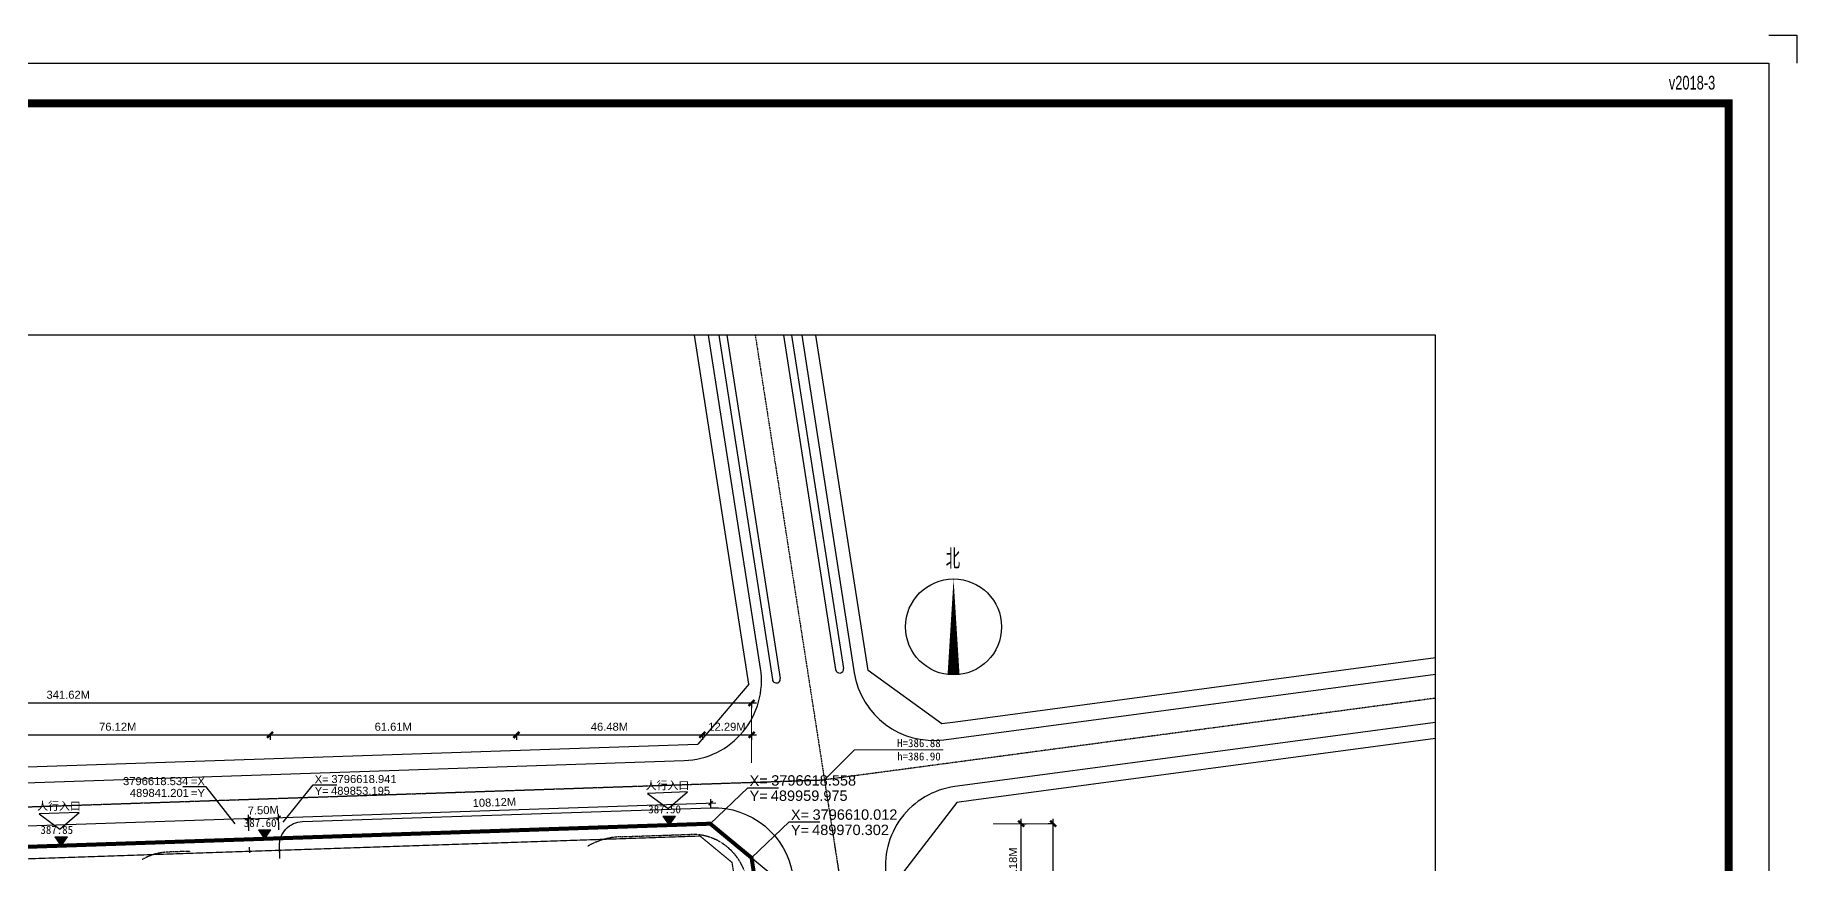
# Model space of a CAD drawing. Header units: millimetres. Extents: x 48598 to 491737630, y -729628 to 3796815806.
# Drawn here: x 489791242 to 490231573, y 3796608528 to 3796815806 of the extents above; entities that cross this region are included whole.
import ezdxf

# ---------------------------------------------------------------- set-up
doc = ezdxf.new("R2010")
doc.units = ezdxf.units.MM
doc.header["$LTSCALE"] = 0.4
for name, pattern in [('ACAD_ISO04W100', [30, 24, -3, 0, -3]), ('DASHDOT', [25.4, 12.7, -6.35, 0, -6.35]), ('HIDDEN2', [4.7625, 3.175, -1.5875]), ('Red Line$0$ACAD_ISO02W100', [15, 12, -3]), ('VERDECKT', [9.525, 6.35, -3.175]), ('VERDECKTPUNKT', [2.38125, 0.79375, -1.5875])]:
    doc.linetypes.add(name, pattern=pattern)
doc.layers.get('0').update_dxf_attribs({"color": 251})
for name, color, linetype, lineweight in [('Aa_BEM', 7, 'Continuous', 0), ('Ae_MO', 5, 'Continuous', 0), ('Red Line$0$Ab_XRE', 7, 'Continuous', 0)]:
    doc.layers.add(name, color=color, linetype=linetype, lineweight=lineweight)
for name, color, linetype in [('Aa_TXT-CHN', 7, 'Continuous'), ('Ac_FFL+invisiblecon', 153, 'VERDECKT'), ('Ac_FFL+Road', 9, 'Continuous'), ('Ac_MAS+fireground', 31, 'Continuous'), ('Ac_SCE-UES', 1, 'VERDECKTPUNKT'), ('DIM_SYMB', 3, 'Continuous'), ('PUB_TEXT', 7, 'Continuous'), ('PUB_TITLE', 7, 'Continuous'), ('RD-侧石线', 7, 'Continuous'), ('RD-红线', 7, 'Continuous'), ('Red Line$0$Aa_TXT-CHN', 9, 'Continuous'), ('Red Line$0$RD-红线', 7, 'Continuous'), ('Red Line$0$RD-绿线', 3, 'Continuous'), ('Red Line$0$YD-建筑控制线', 5, 'Red Line$0$ACAD_ISO02W100'), ('建筑-图框', 3, 'Continuous'), ('道路中心线', 1, 'DASHDOT'), ('道路用地红线', 1, 'Continuous')]:
    doc.layers.add(name, color=color, linetype=linetype)
doc.styles.add('_TCH_DIM', font='SIMPLEX', dxfattribs={"bigfont": 'GBCBIG'})
doc.styles.add('Arial', font='arial.ttf')
doc.styles.add('Arial 2.0 CHN', font='', dxfattribs={"height": 2})
doc.styles.add('HZ', font='aaa等高度-单线.shx', dxfattribs={"width": 0.7, "bigfont": 'aaa-hztxt.shx'})
doc.styles.add('Red Line$0$Arial 2.0 CHN', font='', dxfattribs={"height": 2})
doc.styles.get('Arial 2.0 CHN').set_extended_font_data('宋体')
doc.styles.get('Red Line$0$Arial 2.0 CHN').set_extended_font_data('宋体')
doc.dimstyles.new('Copy of DIM_CHINA_Height_must_be_current_aec', dxfattribs={"dimscale": 0, "dimtxt": 2, "dimasz": 1.5, "dimexe": 1.25, "dimexo": 0, "dimgap": 1, "dimtad": 1, "dimrnd": 0.01, "dimzin": 1, "dimdsep": 46, "dimlunit": 6, "dimtxsty": 'Arial', "dimblk": 'ARCHTICK', "dimcen": 2.5, "dimdle": 1.25, "dimadec": 0, "dimazin": 0, "dimtfac": 1, "dimtix": 1, "dimtmove": 2, "dimatfit": 3, "dimfxl": 2, "dimfxlon": 1, "dimtolj": 1, "dimtzin": 0, "dimarcsym": 0})
doc.dimstyles.new('DIM_CHINA_Height_must_be_current_IN_METERS', dxfattribs={"dimscale": 0, "dimtxt": 2, "dimasz": 1, "dimexe": 1, "dimexo": 0, "dimgap": 1, "dimtad": 1, "dimlfac": 0.001, "dimrnd": 0.01, "dimzin": 1, "dimdsep": 46, "dimtxsty": 'Arial', "dimblk": 'ARCHTICK', "dimcen": 2.5, "dimdle": 1.25, "dimadec": 0, "dimazin": 0, "dimtfac": 1, "dimtix": 1, "dimtmove": 2, "dimatfit": 3, "dimfxl": 3, "dimfxlon": 1, "dimtolj": 1, "dimtzin": 0, "dimarcsym": 0})

# ---------------------------------------------------------------- blocks, each defined once
blk = doc.blocks.new('p_e')
at = {"layer": 'Ac_FFL+Road', "color": 62}
blk.add_lwpolyline([(-2820, -5686), (-4946, 4086), (25, 51)], close=True, dxfattribs=at)
blk = doc.blocks.new('*U45')
for p, q in [((0, 0), (7.19, 9.27)), ((7.19, 9.27), (13.07, 9.27))]:
    blk.add_line(p, q)
at = {"style": 'Arial'}
for s, p in [('X=', (7.54, 9.62)), ('Y=', (7.54, 6.69))]:
    blk.add_text(s, height=2, dxfattribs=at).set_placement(p)
for tag, p in [('Y-COORDINATE_FORMEL', (11.7, 9.67)), ('X-COORDINATE_FORMEL', (11.62, 6.74))]:
    blk.add_attdef(tag, p, '', height=2, dxfattribs=at)
blk = doc.blocks.new('*U46')
for p, q in [((0, 0), (7.56, 9.38)), ((7.56, 9.38), (13.44, 9.38))]:
    blk.add_line(p, q)
at = {"style": 'Arial'}
for s, p in [('X=', (7.91, 9.74)), ('Y=', (7.91, 6.81))]:
    blk.add_text(s, height=2, dxfattribs=at).set_placement(p)
for tag, p in [('X-COORDINATE_FORMEL', (11.99, 6.85)), ('Y-COORDINATE_FORMEL', (12.07, 9.79))]:
    blk.add_attdef(tag, p, '', height=2, dxfattribs=at)
blk = doc.blocks.new('Coordinates_Tag_cn_METERS')
for p, q in [((0, 0), (7.22, 6.92)), ((7.22, 6.92), (13.1, 6.92))]:
    blk.add_line(p, q)
at = {"style": 'Arial'}
for s, p in [('X=', (7.57, 7.28)), ('Y=', (7.57, 4.35))]:
    blk.add_text(s, height=2, dxfattribs=at).set_placement(p)
for tag, p in [('Y-COORDINATE_FORMEL', (11.73, 7.33)), ('X-COORDINATE_FORMEL', (11.65, 4.39))]:
    blk.add_attdef(tag, p, '', height=2, dxfattribs=at)
blk = doc.blocks.new('_ArchTick')
at = {"color": 0, "linetype": 'ByBlock', "const_width": 0.4}
blk.add_lwpolyline([(-0.5, -0.5), (0.5, 0.5)], dxfattribs=at)
blk = doc.blocks.new('*D297')
at = {"layer": 'Aa_BEM', "color": 0, "lineweight": -2, "transparency": 16777216}
for p, q in [((489844561, 3796619782), (489843561, 3796619748)), ((489844662, 3796616784), (489844527, 3796620782)), ((489844561, 3796619782), (489852057, 3796620036)), ((489852158, 3796617038), (489852023, 3796621036)), ((489852057, 3796620036), (489853056, 3796620070))]:
    blk.add_line(p, q, dxfattribs=at)
at = {"layer": 'Aa_BEM', "color": 0, "lineweight": -2, "transparency": 16777216, "xscale": 1000, "yscale": 1000, "zscale": 1000}
for p, rotation in [((489844561, 3796619782), 1.940261765033888), ((489852057, 3796620036), 181.9402617650339)]:
    blk.add_blockref('_ArchTick', p, dxfattribs=dict(at, rotation=rotation))
at = {"layer": 'Aa_BEM', "color": 0, "transparency": 16777216, "insert": (489848240, 3796621929), "char_height": 2000, "attachment_point": 5, "rotation": 1.94026, "style": 'Arial'}
blk.add_mtext('\\A1;7.50M', dxfattribs=at)
blk = doc.blocks.new('*D300')
at = {"layer": 'Aa_BEM', "color": 0, "lineweight": -2, "transparency": 16777216}
for p, q in [((489960154, 3796622566), (489960082, 3796624699)), ((489850807, 3796619994), (489961365, 3796623742)), ((489852158, 3796617038), (489852023, 3796621036))]:
    blk.add_line(p, q, dxfattribs=at)
at = {"layer": 'Aa_BEM', "color": 0, "lineweight": -2, "transparency": 16777216, "xscale": 1000, "yscale": 1000, "zscale": 1000}
for p, rotation in [((489960115, 3796623699), 1.941459753936111), ((489852056, 3796620036), 181.9414597539361)]:
    blk.add_blockref('_ArchTick', p, dxfattribs=dict(at, rotation=rotation))
at = {"layer": 'Aa_BEM', "color": 0, "transparency": 16777216, "insert": (489906017, 3796623888), "char_height": 2000, "attachment_point": 5, "rotation": 1.94146, "style": 'Arial'}
blk.add_mtext('\\A1;108.12M', dxfattribs=at)
blk = doc.blocks.new('*D303')
at = {"layer": 'Aa_BEM', "color": 0, "lineweight": -2, "transparency": 16777216}
for p, q in [((489845810, 3796619825), (489712516, 3796615306)), ((489844599, 3796618649), (489844527, 3796620782)), ((489713804, 3796614216), (489713731, 3796616348))]:
    blk.add_line(p, q, dxfattribs=at)
at = {"layer": 'Aa_BEM', "color": 0, "lineweight": -2, "transparency": 16777216, "xscale": 1000, "yscale": 1000, "zscale": 1000}
for p, rotation in [((489844561, 3796619782), 1.941459753936128), ((489713765, 3796615349), 181.9414597539361)]:
    blk.add_blockref('_ArchTick', p, dxfattribs=dict(at, rotation=rotation))
at = {"layer": 'Aa_BEM', "color": 0, "transparency": 16777216, "insert": (489779094, 3796619586), "char_height": 2000, "attachment_point": 5, "rotation": 1.94146, "style": 'Arial'}
blk.add_mtext('\\A1;130.87M', dxfattribs=at)
blk = doc.blocks.new('rdredline')
at = {"layer": 'RD-红线', "linetype": 'ByBlock'}
for p, q in [((0, 0), (331.54, 11.24)), ((331.54, 11.24), (348.84, -3.08)), ((0, 0), (-11.79, -15.16)), ((378.87, -196.26), (348.84, -3.08)), ((-11.79, -15.16), (27.66, -195.63)), ((27.66, -195.63), (52.09, -215.29)), ((362.57, -215.29), (378.87, -196.26)), ((52.09, -215.29), (362.57, -215.29))]:
    blk.add_line(p, q, dxfattribs=at)
blk = doc.blocks.new('hm')
at = {"layer": 'Ae_MO'}
h = blk.add_hatch(color=256, dxfattribs=at)
h.dxf.hatch_style = 1
h.paths.add_polyline_path([(1568, 0), (-1568, 0), (0, -2200)])
for points in [[(-1568, 0), (1568, 0)], [(0, -2200), (-1568, 0)], [(0, -2200), (1568, 0)]]:
    blk.add_lwpolyline(points, dxfattribs=at)
blk = doc.blocks.new('*D19')
at = {"layer": 'Aa_BEM', "linetype": 'Continuous', "lineweight": -2, "transparency": 16777216}
for p, q in [((489627435, 3796648779), (489971552, 3796648779)), ((489628685, 3796648781), (489628685, 3796647529)), ((489970302, 3796648781), (489970302, 3796647529))]:
    blk.add_line(p, q, dxfattribs=at)
at = {"layer": 'Aa_BEM', "linetype": 'Continuous', "lineweight": -2, "transparency": 16777216, "xscale": 1500, "yscale": 1500, "zscale": 1500, "rotation": 180}
blk.add_blockref('_ArchTick', (489628685, 3796648779), dxfattribs=at)
at = {"layer": 'Aa_BEM', "linetype": 'Continuous', "lineweight": -2, "transparency": 16777216, "xscale": 1500, "yscale": 1500, "zscale": 1500}
blk.add_blockref('_ArchTick', (489970302, 3796648779), dxfattribs=at)
at = {"layer": 'Aa_BEM', "linetype": 'Continuous', "lineweight": 0, "transparency": 16777216, "insert": (489799493, 3796650801), "char_height": 2000, "attachment_point": 5, "style": 'Arial'}
blk.add_mtext('\\A1;\\A1;341.62M', dxfattribs=at)
blk = doc.blocks.new('*D23')
at = {"layer": 'Aa_BEM', "linetype": 'Continuous', "lineweight": -2, "transparency": 16777216}
for p, q in [((489772558, 3796640780), (489851178, 3796640780)), ((489773808, 3796640782), (489773808, 3796639530)), ((489849928, 3796640782), (489849928, 3796639530))]:
    blk.add_line(p, q, dxfattribs=at)
at = {"layer": 'Aa_BEM', "linetype": 'Continuous', "lineweight": -2, "transparency": 16777216, "xscale": 1500, "yscale": 1500, "zscale": 1500, "rotation": 180}
blk.add_blockref('_ArchTick', (489773808, 3796640780), dxfattribs=at)
at = {"layer": 'Aa_BEM', "linetype": 'Continuous', "lineweight": -2, "transparency": 16777216, "xscale": 1500, "yscale": 1500, "zscale": 1500}
blk.add_blockref('_ArchTick', (489849928, 3796640780), dxfattribs=at)
at = {"layer": 'Aa_BEM', "linetype": 'Continuous', "lineweight": 0, "transparency": 16777216, "insert": (489811868, 3796642801), "char_height": 2000, "attachment_point": 5, "style": 'Arial'}
blk.add_mtext('\\A1;\\A1;76.12M', dxfattribs=at)
blk = doc.blocks.new('*D24')
at = {"layer": 'Aa_BEM', "linetype": 'Continuous', "lineweight": -2, "transparency": 16777216}
for p, q in [((489848678, 3796640780), (489912783, 3796640780)), ((489849928, 3796640782), (489849928, 3796639530)), ((489911533, 3796640782), (489911533, 3796639530))]:
    blk.add_line(p, q, dxfattribs=at)
at = {"layer": 'Aa_BEM', "linetype": 'Continuous', "lineweight": -2, "transparency": 16777216, "xscale": 1500, "yscale": 1500, "zscale": 1500, "rotation": 180}
blk.add_blockref('_ArchTick', (489849928, 3796640780), dxfattribs=at)
at = {"layer": 'Aa_BEM', "linetype": 'Continuous', "lineweight": -2, "transparency": 16777216, "xscale": 1500, "yscale": 1500, "zscale": 1500}
blk.add_blockref('_ArchTick', (489911533, 3796640780), dxfattribs=at)
at = {"layer": 'Aa_BEM', "linetype": 'Continuous', "lineweight": 0, "transparency": 16777216, "insert": (489880731, 3796642801), "char_height": 2000, "attachment_point": 5, "style": 'Arial'}
blk.add_mtext('\\A1;\\A1;61.61M', dxfattribs=at)
blk = doc.blocks.new('*D25')
at = {"layer": 'Aa_BEM', "linetype": 'Continuous', "lineweight": -2, "transparency": 16777216}
for p, q in [((489910283, 3796640780), (489959266, 3796640780)), ((489911533, 3796640782), (489911533, 3796639530)), ((489958016, 3796640782), (489958016, 3796639530))]:
    blk.add_line(p, q, dxfattribs=at)
at = {"layer": 'Aa_BEM', "linetype": 'Continuous', "lineweight": -2, "transparency": 16777216, "xscale": 1500, "yscale": 1500, "zscale": 1500, "rotation": 180}
blk.add_blockref('_ArchTick', (489911533, 3796640780), dxfattribs=at)
at = {"layer": 'Aa_BEM', "linetype": 'Continuous', "lineweight": -2, "transparency": 16777216, "xscale": 1500, "yscale": 1500, "zscale": 1500}
blk.add_blockref('_ArchTick', (489958016, 3796640780), dxfattribs=at)
at = {"layer": 'Aa_BEM', "linetype": 'Continuous', "lineweight": 0, "transparency": 16777216, "insert": (489934775, 3796642801), "char_height": 2000, "attachment_point": 5, "style": 'Arial'}
blk.add_mtext('\\A1;\\A1;46.48M', dxfattribs=at)
blk = doc.blocks.new('*D26')
at = {"layer": 'Aa_BEM', "linetype": 'Continuous', "lineweight": -2, "transparency": 16777216}
for p, q in [((489956766, 3796640780), (489971552, 3796640780)), ((489958016, 3796640782), (489958016, 3796639530)), ((489970302, 3796640782), (489970302, 3796639530))]:
    blk.add_line(p, q, dxfattribs=at)
at = {"layer": 'Aa_BEM', "linetype": 'Continuous', "lineweight": -2, "transparency": 16777216, "xscale": 1500, "yscale": 1500, "zscale": 1500, "rotation": 180}
blk.add_blockref('_ArchTick', (489958016, 3796640780), dxfattribs=at)
at = {"layer": 'Aa_BEM', "linetype": 'Continuous', "lineweight": -2, "transparency": 16777216, "xscale": 1500, "yscale": 1500, "zscale": 1500}
blk.add_blockref('_ArchTick', (489970302, 3796640780), dxfattribs=at)
at = {"layer": 'Aa_BEM', "linetype": 'Continuous', "lineweight": 0, "transparency": 16777216, "insert": (489964159, 3796642801), "char_height": 2000, "attachment_point": 5, "style": 'Arial'}
blk.add_mtext('\\A1;\\A1;12.29M', dxfattribs=at)
blk = doc.blocks.new('*D27')
at = {"layer": 'Aa_BEM', "linetype": 'Continuous', "lineweight": -2, "transparency": 16777216}
for p, q in [((490045692, 3796390779), (490045692, 3796619808)), ((490045693, 3796618558), (490044442, 3796618558)), ((490045693, 3796392029), (490044442, 3796392029))]:
    blk.add_line(p, q, dxfattribs=at)
at = {"layer": 'Aa_BEM', "linetype": 'Continuous', "lineweight": -2, "transparency": 16777216, "xscale": 1500, "yscale": 1500, "zscale": 1500}
for p, rotation in [((490045692, 3796618558), 90), ((490045692, 3796392029), 270)]:
    blk.add_blockref('_ArchTick', p, dxfattribs=dict(at, rotation=rotation))
at = {"layer": 'Aa_BEM', "linetype": 'Continuous', "lineweight": 0, "transparency": 16777216, "insert": (490043670, 3796505293), "char_height": 2000, "attachment_point": 5, "rotation": 90, "style": 'Arial'}
blk.add_mtext('\\A1;\\A1;226.53M', dxfattribs=at)
blk = doc.blocks.new('*D34')
at = {"layer": 'Aa_BEM', "linetype": 'Continuous', "lineweight": -2, "transparency": 16777216}
for p, q in [((490037692, 3796596131), (490037692, 3796619808)), ((490037690, 3796618558), (490038942, 3796618558)), ((490037690, 3796597381), (490038942, 3796597381))]:
    blk.add_line(p, q, dxfattribs=at)
at = {"layer": 'Aa_BEM', "linetype": 'Continuous', "lineweight": -2, "transparency": 16777216, "xscale": 1500, "yscale": 1500, "zscale": 1500}
for p, rotation in [((490037692, 3796618558), 90), ((490037692, 3796597381), 270)]:
    blk.add_blockref('_ArchTick', p, dxfattribs=dict(at, rotation=rotation))
at = {"layer": 'Aa_BEM', "linetype": 'Continuous', "lineweight": 0, "transparency": 16777216, "insert": (490035670, 3796607970), "char_height": 2000, "attachment_point": 5, "rotation": 90, "style": 'Arial'}
blk.add_mtext('\\A1;\\A1;21.18M', dxfattribs=at)
blk = doc.blocks.new('TK')
at = {"layer": '建筑-图框'}
blk.add_lwpolyline([(913685, -1084172), (914385, -1084172), (914385, -1084872)], dxfattribs=at)
blk.add_lwpolyline([(829585, -1084872), (913685, -1084872), (913685, -1144272), (829585, -1144272)], close=True, dxfattribs=at)
at = {"layer": '建筑-图框', "const_width": 200}
blk.add_lwpolyline([(832085, -1143272), (912685, -1143272), (912685, -1085872), (832085, -1085872)], close=True, dxfattribs=at)
at = {"style": 'HZ', "width": 0.7}
blk.add_text('v2018-3', height=342.9, dxfattribs=at).set_placement((911187, -1085531))

msp = doc.modelspace()

# ---------------------------------------------------------------- linework, layer by layer
at = {"layer": 'Aa_BEM'}
for p, q in [((489628685, 3796648779.3), (489970301.675, 3796648779.3)), ((489970301.675, 3796648778.05), (489970301.675, 3796633778.05)), ((490045692.812, 3796618557.996), (490030692.812, 3796618557.996)), ((490037692.562, 3796411325.992), (490037692.562, 3796618557.996)), ((490045692.562, 3796392029), (490045692.562, 3796618557.996))]:
    msp.add_line(p, q, dxfattribs=at)
at = {"layer": 'Ac_FFL+Road'}
msp.add_line((489840337.241, 3796614514.748), (489823029.285, 3796613928.046), dxfattribs=at)
at = {"layer": 'Ac_MAS+fireground', "linetype": 'HIDDEN2'}
for p, q in [((489937704.066, 3796615303.94), (489954897.339, 3796615887.025)), ((489829990.731, 3796611651.006), (489824512.533, 3796611465.221))]:
    msp.add_line(p, q, dxfattribs=at)
for centre, radius, start, end in [((489938314.157, 3796597314.282), 18000, 91.94235477, 120.00000007), ((489955371.855, 3796601895.069), 14000, 8.83832067, 91.94235877), ((489824987.05, 3796597473.265), 14000, 91.94235877, 120.00000045)]:
    msp.add_arc(centre, radius, start, end, dxfattribs=at)
at = {"layer": 'Ac_SCE-UES'}
msp.add_lwpolyline([(489580789.95, 3796615710.205), (489988518.815, 3796629531.332), (490027781.616, 3796377028.481), (489632969.148, 3796377016.839)], close=True, dxfattribs=at)
at = {"layer": 'DIM_SYMB'}
msp.add_lwpolyline([(490020795.359, 3796655792.215, 3000, 0, 0), (490020795.359, 3796679792.215, 0, 0, 0)], format="xyseb", dxfattribs=at)
msp.add_circle((490020795.359, 3796667792.215), 12000, dxfattribs=at)
at = {"layer": 'PUB_TITLE'}
msp.add_lwpolyline([(489487835.455, 3796278805.864), (490141235.455, 3796278805.864), (490141235.455, 3796740805.864), (489487835.455, 3796740805.864)], close=True, dxfattribs=at)
at = {"layer": 'RD-侧石线'}
for p, q in [((489844848.466, 3796611293.551), (489844802.387, 3796612652.921)), ((489852344.161, 3796611547.638), (489852298.087, 3796612906.852))]:
    msp.add_line(p, q, dxfattribs=at)
for points in [[(489596249.643, 3796638640.331, 0.3620461977), (489616465.809, 3796622923.017), (489953461.031, 3796634346.427, 0.4499261915), (489972545.977, 3796657407.899), (489959578.09, 3796740805.864)], [(489982854.481, 3796740805.864), (489995989.894, 3796656330.523, 0.4079716251), (490018402.6, 3796639579.842), (490141235.455, 3796656001.182)], [(490141235.455, 3796643894.422), (490021093.717, 3796627832.852, 0.4204831719), (490003981.395, 3796604936.265), (490034999.456, 3796405455.559, 0.3697208973), (490054761.971, 3796388528.512), (490141235.455, 3796388528.512)], [(489852400.829, 3796609875.925), (489852298.086, 3796612906.876, -0.4142135782), (489858091.372, 3796619106.702), (489960154.209, 3796622566.406, -0.3793808226), (489980594.293, 3796605650.822), (489988276.624, 3796556244.576)]]:
    msp.add_lwpolyline(points, format="xyb", dxfattribs=at)
at = {"layer": 'Red Line$0$Ab_XRE', "lineweight": 20}
for points in [[(489988518.815, 3796629531.332), (489995994.718, 3796637007.235)], [(489995994.718, 3796637007.235), (490018182.214, 3796637007.235)]]:
    msp.add_lwpolyline(points, dxfattribs=at)
at = {"layer": 'Red Line$0$RD-红线', "linetype": 'ByBlock'}
for points in [[(489969614.336, 3796653482.242), (489956036.033, 3796740805.864)], [(489999448.34, 3796656868.259), (489986396.543, 3796740805.864)], [(490141235.455, 3796660036.737), (490021257.803, 3796643997.105)], [(490017872.568, 3796643544.538), (489999448.34, 3796656868.259)], [(489969614.336, 3796653482.242), (489956879.089, 3796638464.557)], [(490021257.803, 3796643997.105), (490017872.568, 3796643544.538)], [(489624092.704, 3796627183.818), (489956879.089, 3796638464.557)], [(490141235.455, 3796639858.802), (490025178.382, 3796624343.306)], [(490025178.382, 3796624343.306), (490021623.762, 3796623868.094)], [(490021623.762, 3796623868.094), (490007439.842, 3796605474)]]:
    msp.add_lwpolyline(points, dxfattribs=at)
at = {"layer": 'Red Line$0$RD-绿线', "ltscale": 5, "flags": 128}
for points in [[(489962108.135, 3796740805.864), (489975505.625, 3796654645.07)], [(489964132.169, 3796740805.864), (489977491.965, 3796654887.483)], [(489978300.407, 3796740805.864), (489991315.656, 3796657103.307)], [(489980324.441, 3796740805.864), (489993298.472, 3796657368.386)]]:
    msp.add_lwpolyline(points, dxfattribs=at)
at = {"layer": 'Red Line$0$RD-绿线'}
for points in [[(489975505.625, 3796654645.07, 1), (489977491.965, 3796654887.483)], [(489991315.656, 3796657103.307, 1), (489993298.472, 3796657368.386)]]:
    msp.add_lwpolyline(points, format="xyb", dxfattribs=at)
at = {"layer": 'Red Line$0$YD-建筑控制线', "ltscale": 0.5, "const_width": 307.2, "flags": 128}
msp.add_lwpolyline([(489965420.858, 3796608858.612), (489957431.825, 3796615470.084), (489634416.788, 3796604520.572), (489678899.001, 3796401037.006), (489685120.683, 3796396028.481), (489986918.618, 3796396028.481), (489989164.301, 3796396028.481), (489997078.012, 3796405267.827)], close=True, dxfattribs=at)
at = {"layer": '道路中心线', "ltscale": 0.3}
for points in [[(489971216.288, 3796740805.864), (490027781.504, 3796377028.481)], [(490141235.455, 3796649947.784), (489988518.815, 3796629531.332)], [(489580789.95, 3796615710.205), (489988518.815, 3796629531.332)]]:
    msp.add_lwpolyline(points, dxfattribs=at)
at = {"layer": '道路用地红线', "color": 1, "linetype": 'ACAD_ISO04W100', "ltscale": 0.5, "const_width": 1000, "flags": 128}
msp.add_lwpolyline([(489970302, 3796610012), (489959975, 3796618558), (489628685, 3796607328), (489674732, 3796396690), (489680522, 3796392029), (489991005, 3796392029), (490002170, 3796405064), (489970302, 3796610012)], close=True, dxfattribs=at)

# ---------------------------------------------------------------- block references
at = {"xscale": 10, "yscale": 10, "zscale": 10}
msp.add_blockref('TK', (481087720.217, 3807657523.798), dxfattribs=at)
ref = msp.add_blockref('*U45', (489841201.45, 3796618534.406), dxfattribs=dict(xscale=-1000, yscale=1000, zscale=1000))
ref.add_attrib('X-COORDINATE_FORMEL', '489841.201', (489814893.013, 3796625270.077), dxfattribs={"height": 2000, "style": 'Arial'})
ref.add_attrib('Y-COORDINATE_FORMEL', '3796618.534', (489813187.477, 3796628205.822), dxfattribs={"height": 2000, "style": 'Arial'})
for name, p, xscale, yscale, zscale, values in [('*U46', (489853194.677, 3796618940.721), 1000, 1000, 1000, {'X-COORDINATE_FORMEL': '489853.195', 'Y-COORDINATE_FORMEL': '3796618.941'}), ('Coordinates_Tag_cn_METERS', (489959975, 3796618558), 1300, 1300, 1300, {'X-COORDINATE_FORMEL': '489959.975', 'Y-COORDINATE_FORMEL': '3796618.558'}), ('Coordinates_Tag_cn_METERS', (489970302, 3796610012), 1300, 1300, 1300, {'X-COORDINATE_FORMEL': '489970.302', 'Y-COORDINATE_FORMEL': '3796610.012'})]:
    msp.add_blockref(name, p, dxfattribs=dict(xscale=xscale, yscale=yscale, zscale=zscale)).add_auto_attribs(values)
at = {"layer": 'Ac_FFL+invisiblecon'}
for p in [(489949683.538, 3796620409.142), (489797745.669, 3796615258.784), (489848592.005, 3796616990.846)]:
    msp.add_blockref('hm', p, dxfattribs=at)
at = {"layer": 'Ae_MO', "xscale": -1, "rotation": 104.2160950543897}
for p in [(489949505.563, 3796622360.348), (489797415.563, 3796617210.348)]:
    msp.add_blockref('p_e', p, dxfattribs=at)
at = {"layer": 'RD-红线', "xscale": 1000, "yscale": 1000, "zscale": 1000}
msp.add_blockref('rdredline', (489628435, 3796607328), dxfattribs=at)

# ---------------------------------------------------------------- texts
at = {"layer": 'Aa_TXT-CHN', "char_height": 2000, "attachment_point": 1, "style": 'Arial 2.0 CHN'}
for s, insert, width in [('{\\fSimSun|b0|i0|c134|p2;人行入口}', (489943813.622, 3796629138.021), 37390.14879), ('{\\fSimSun|b0|i0|c134|p2;人行入口}', (489791723.622, 3796623988.021), 37390.14879), ('{\\fSimSun|b0|i0|c134|p2;38\\fSimSun|b0|i0|c0|p2;7.60}', (489843388.927, 3796619744.39), 70559.42944), ('{\\fSimSun|b0|i0|c134|p2;387.50}', (489944480.459, 3796623162.685), 70559.42944), ('{\\fSimSun|b0|i0|c134|p2;387.85}', (489792542.59, 3796618012.327), 70559.42944)]:
    msp.add_mtext(s, dxfattribs=dict(at, insert=insert, width=width))
at = {"layer": 'PUB_TEXT', "style": '_TCH_DIM'}
msp.add_text('北', height=5000, dxfattribs=at).set_placement((490018826.855, 3796682292.215))
at = {"layer": 'Red Line$0$Aa_TXT-CHN', "insert": (490017583.814, 3796639718.068), "char_height": 2000, "width": 44035.97682, "attachment_point": 3, "style": 'Red Line$0$Arial 2.0 CHN'}
msp.add_mtext('{\\fSimSun|b0|i0|c134|p2;H=386.88\\Ph=386.90}', dxfattribs=at)

# ---------------------------------------------------------------- dimensions: what is measured, and where the dimension line sits
at = {"layer": 'Aa_BEM', "color": 8, "linetype": 'Continuous', "lineweight": 0}
for base, p1, p2, text, picture, middle in [((489970301.675, 3796648779.3), (489628685, 3796648780.7), (489970301.675, 3796648780.7), '\\A1;341.62M', '*D19', (489799493.338, 3796650801.128)), ((489849928.255, 3796640780.3), (489773807.974, 3796640781.7), (489849928.255, 3796640781.7), '\\A1;76.12M', '*D23', (489811868.114, 3796642801.446)), ((489911533.395, 3796640780.3), (489849928.255, 3796640781.7), (489911533.395, 3796640781.7), '\\A1;61.61M', '*D24', (489880730.825, 3796642801.446)), ((489958016.081, 3796640780.3), (489911533.395, 3796640781.7), (489958016.081, 3796640781.7), '\\A1;46.48M', '*D25', (489934774.738, 3796642801.446)), ((489970301.675, 3796640780.3), (489958016.081, 3796640781.7), (489970301.675, 3796640781.7), '\\A1;12.29M', '*D26', (489964158.878, 3796642801.446))]:
    dim = msp.add_linear_dim(base=base, p1=p1, p2=p2, text=text, dimstyle='Copy of DIM_CHINA_Height_must_be_current_aec', override={"dimscale": 1000, "dimpost": 'M', "dimclrd": 256, "dimclre": 256, "dimclrt": 256}, dxfattribs=at)
    dim.commit()
    dim.dimension.update_dxf_attribs({"geometry": picture, "text_midpoint": middle})
at = {"layer": 'Aa_BEM'}
for base, p1, p2, picture, middle in [((489960115.409, 3796623699.247), (489852298.087, 3796612906.852), (489960153.81, 3796622566.405), '*D300', (489906017.439, 3796623887.75)), ((489713765.268, 3796615348.666), (489844599.121, 3796618649.351), (489713803.674, 3796614215.668), '*D303', (489779094.495, 3796619586.175))]:
    dim = msp.add_linear_dim(base=base, p1=p1, p2=p2, angle=181.94145975, dimstyle='DIM_CHINA_Height_must_be_current_IN_METERS', override={"dimscale": 0, "dimpost": 'M', "dimtix": 1, "dimtofl": 1, "dimtmove": 2, "dimatfit": 3}, dxfattribs=at)
    dim.commit()
    dim.dimension.update_dxf_attribs({"geometry": picture, "text_midpoint": middle})
dim = msp.add_aligned_dim(p1=(489844802.387, 3796612652.921), p2=(489852298.087, 3796612906.852), distance=7133.524, dimstyle='DIM_CHINA_Height_must_be_current_IN_METERS', override={"dimscale": 0, "dimpost": 'M', "dimtix": 1, "dimtofl": 1, "dimtmove": 2, "dimatfit": 3}, dxfattribs=at)
dim.commit()
dim.dimension.update_dxf_attribs({"geometry": '*D297', "text_midpoint": (489848240.283, 3796621929.307)})
at = {"layer": 'Aa_BEM', "color": 8, "linetype": 'Continuous', "lineweight": 0}
for base, p1, p2, text, picture, middle in [((490037691.562, 3796618557.996), (490037690.162, 3796597381.12), (490037690.162, 3796618557.996), '\\A1;21.18M', '*D34', (490035670.416, 3796607969.558)), ((490045691.562, 3796618557.996), (490045692.962, 3796392029), (490045692.962, 3796618557.996), '\\A1;226.53M', '*D27', (490043669.734, 3796505293.498))]:
    dim = msp.add_linear_dim(base=base, p1=p1, p2=p2, angle=90, text=text, dimstyle='Copy of DIM_CHINA_Height_must_be_current_aec', override={"dimscale": 1000, "dimpost": 'M', "dimclrd": 256, "dimclre": 256, "dimclrt": 256}, dxfattribs=at)
    dim.commit()
    dim.dimension.update_dxf_attribs({"geometry": picture, "text_midpoint": middle})

doc.saveas('drawing.dxf')
